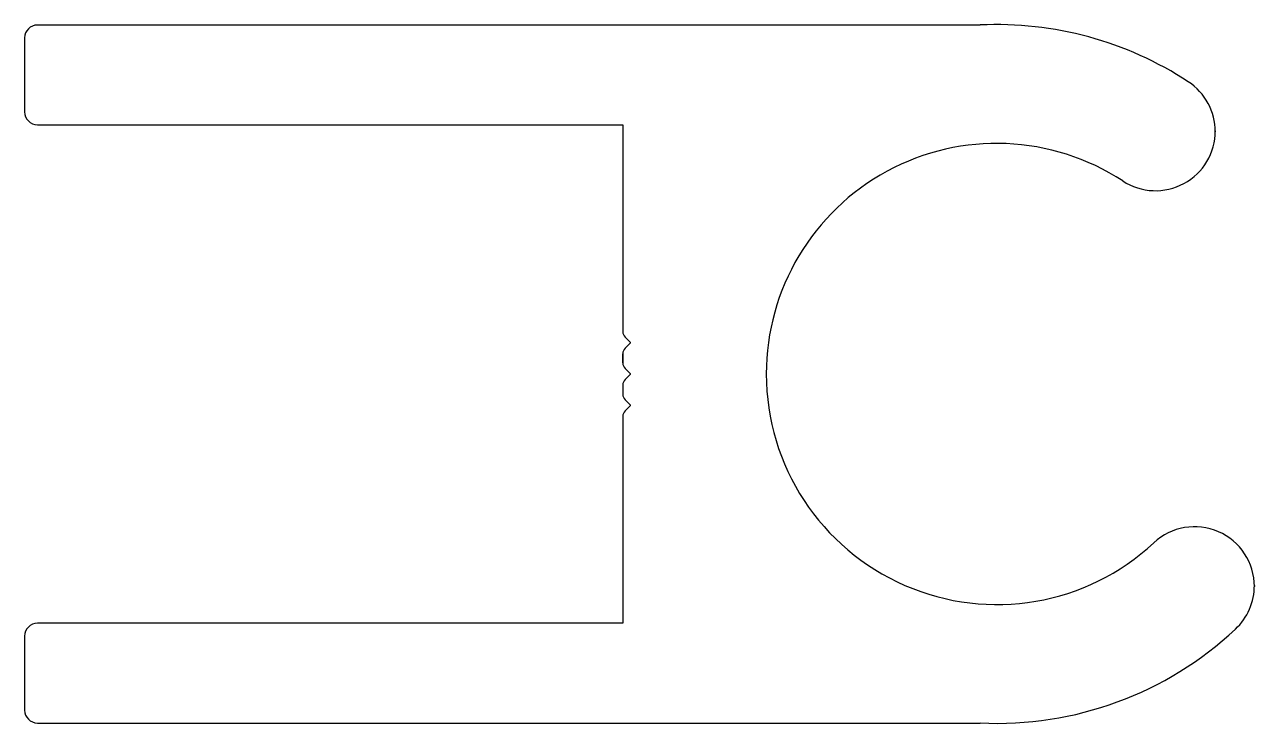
# Model space of a CAD drawing. Header units: inches. Extents: x -14.6 to 24.6, y 1.9 to 24.2.
import ezdxf

# ---------------------------------------------------------------- set-up
doc = ezdxf.new("R2010")
doc.units = ezdxf.units.IN
doc.header["$MEASUREMENT"] = 0

msp = doc.modelspace()

# ---------------------------------------------------------------- linework, layer by layer
at = {"color": 3}
for p, q in [((15.869, 24.146), (-14.152, 24.146)), ((-14.562, 23.736), (-14.562, 21.381)), ((-14.152, 20.971), (4.488, 20.971)), ((4.488, 20.971), (4.488, 14.387)), ((23.36, 20.775), (23.36, 20.745)), ((4.561, 14.21), (4.732, 14.039)), ((4.732, 14.028), (4.561, 13.857)), ((4.488, 13.68), (4.488, 13.387)), ((4.488, 13.387), (4.488, 13.68)), ((4.488, 13.68), (4.488, 13.387)), ((4.488, 13.387), (4.488, 13.68)), ((4.488, 13.68), (4.488, 13.387)), ((4.488, 13.387), (4.488, 13.387)), ((4.561, 13.21), (4.732, 13.039)), ((4.732, 13.028), (4.561, 12.857)), ((4.488, 12.68), (4.488, 12.387)), ((4.561, 12.21), (4.732, 12.039)), ((4.732, 12.028), (4.561, 11.857)), ((4.488, 11.68), (4.488, 11.68)), ((4.488, 11.68), (4.488, 11.68)), ((4.488, 11.68), (4.488, 11.68)), ((4.488, 11.68), (4.488, 11.68)), ((4.488, 11.68), (4.488, 11.68)), ((4.488, 11.68), (4.488, 5.096)), ((24.605, 6.301), (24.605, 6.266)), ((4.488, 5.096), (-14.152, 5.096)), ((-14.562, 4.686), (-14.562, 2.331)), ((-14.152, 1.921), (15.869, 1.921))]:
    msp.add_line(p, q, dxfattribs=at)
for centre, radius, start, end in [((-14.152, 23.736), 0.41, 90, 180), ((16.401, 13.034), 11.125, 56.7557, 92.738), ((21.455, 20.745), 1.905, 0, 56.7557), ((-14.152, 21.381), 0.41, 180, 270), ((21.455, 20.775), 1.905, 236.8589, 0), ((16.401, 13.034), 7.341, 56.8589, 180), ((4.738, 14.387), 0.25, 180, 225), ((4.738, 13.68), 0.25, 135, 180), ((4.727, 14.034), 0.008, 315, 45), ((4.738, 13.387), 0.25, 180, 225), ((4.727, 13.034), 0.008, 315, 45), ((16.401, 13.034), 7.341, 180, 312.9468), ((4.738, 12.68), 0.25, 135, 180), ((4.738, 12.387), 0.25, 180, 225), ((4.738, 11.68), 0.25, 135, 180), ((4.727, 12.034), 0.008, 315, 45), ((22.7, 6.266), 1.905, 0, 132.9468), ((22.7, 6.301), 1.905, 313.0939, 360), ((-14.152, 4.686), 0.41, 90, 180), ((16.401, 13.034), 11.125, 267.262, 313.0939), ((-14.152, 2.331), 0.41, 180, 270)]:
    msp.add_arc(centre, radius, start, end, dxfattribs=at)

doc.saveas('drawing.dxf')
